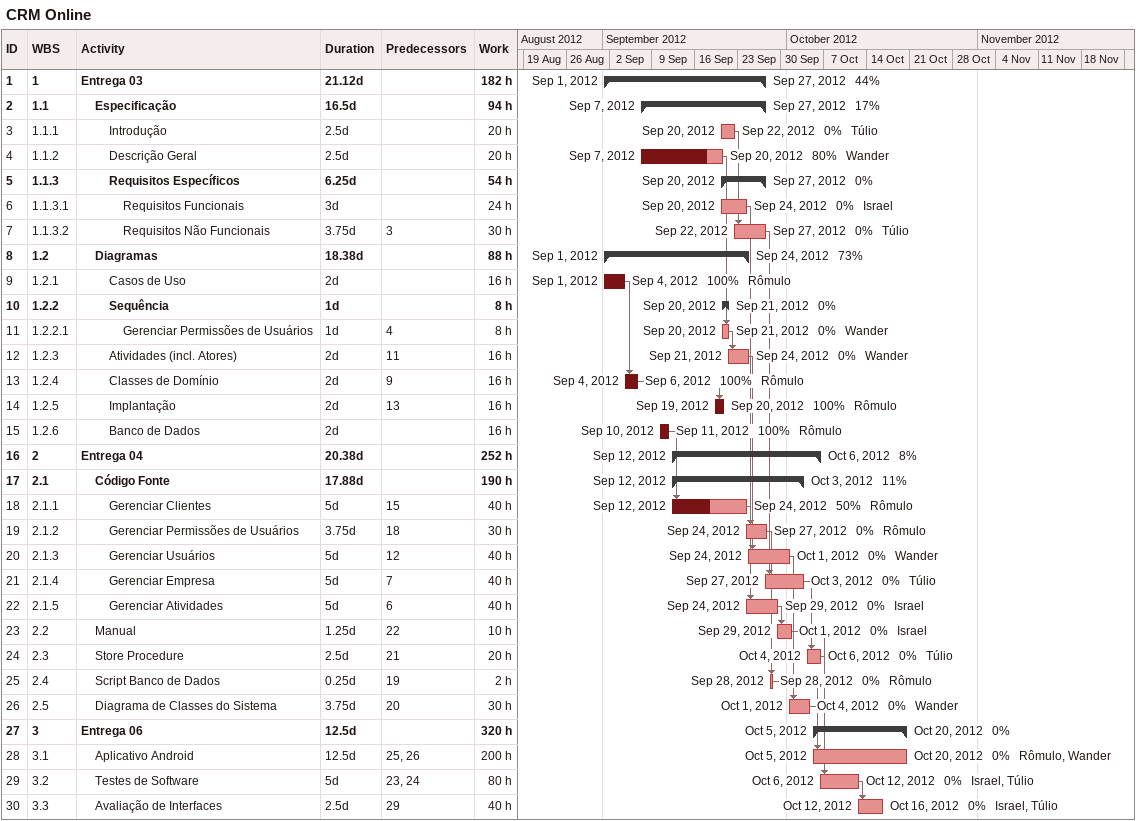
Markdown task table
CRM Online

| ID | WBS | Task | Duration | Start | Finish | Predecessors | Resources | % complete | Work (h) |
|---|---|---|---|---|---|---|---|---|---|
| 1 | 1 | **Entrega 03** | 21.12d | 2012-09-01 | 2012-09-27 |  |  | 44 | 182 |
| 2 | 1.1 | **Especificação** | 16.5d | 2012-09-07 | 2012-09-27 |  |  | 17 | 94 |
| 3 | 1.1.1 | Introdução | 2.5d | 2012-09-20 | 2012-09-22 |  | Túlio | 0 | 20 |
| 4 | 1.1.2 | Descrição Geral | 2.5d | 2012-09-07 | 2012-09-20 |  | Wander | 80 | 20 |
| 5 | 1.1.3 | **Requisitos Específicos** | 6.25d | 2012-09-20 | 2012-09-27 |  |  | 0 | 54 |
| 6 | 1.1.3.1 | Requisitos Funcionais | 3d | 2012-09-20 | 2012-09-24 |  | Israel | 0 | 24 |
| 7 | 1.1.3.2 | Requisitos Não Funcionais | 3.75d | 2012-09-22 | 2012-09-27 | 3 | Túlio | 0 | 30 |
| 8 | 1.2 | **Diagramas** | 18.38d | 2012-09-01 | 2012-09-24 |  |  | 73 | 88 |
| 9 | 1.2.1 | Casos de Uso | 2d | 2012-09-01 | 2012-09-04 |  | Rômulo | 100 | 16 |
| 10 | 1.2.2 | **Sequência** | 1d | 2012-09-20 | 2012-09-21 |  |  | 0 | 8 |
| 11 | 1.2.2.1 | Gerenciar Permissões de Usuários | 1d | 2012-09-20 | 2012-09-21 | 4 | Wander | 0 | 8 |
| 12 | 1.2.3 | Atividades (incl. Atores) | 2d | 2012-09-21 | 2012-09-24 | 11 | Wander | 0 | 16 |
| 13 | 1.2.4 | Classes de Domínio | 2d | 2012-09-04 | 2012-09-06 | 9 | Rômulo | 100 | 16 |
| 14 | 1.2.5 | Implantação | 2d | 2012-09-19 | 2012-09-20 | 13 | Rômulo | 100 | 16 |
| 15 | 1.2.6 | Banco de Dados | 2d | 2012-09-10 | 2012-09-11 |  | Rômulo | 100 | 16 |
| 16 | 2 | **Entrega 04** | 20.38d | 2012-09-12 | 2012-10-06 |  |  | 8 | 252 |
| 17 | 2.1 | **Código Fonte** | 17.88d | 2012-09-12 | 2012-10-03 |  |  | 11 | 190 |
| 18 | 2.1.1 | Gerenciar Clientes | 5d | 2012-09-12 | 2012-09-24 | 15 | Rômulo | 50 | 40 |
| 19 | 2.1.2 | Gerenciar Permissões de Usuários | 3.75d | 2012-09-24 | 2012-09-27 | 18 | Rômulo | 0 | 30 |
| 20 | 2.1.3 | Gerenciar Usuários | 5d | 2012-09-24 | 2012-10-01 | 12 | Wander | 0 | 40 |
| 21 | 2.1.4 | Gerenciar Empresa | 5d | 2012-09-27 | 2012-10-03 | 7 | Túlio | 0 | 40 |
| 22 | 2.1.5 | Gerenciar Atividades | 5d | 2012-09-24 | 2012-09-29 | 6 | Israel | 0 | 40 |
| 23 | 2.2 | Manual | 1.25d | 2012-09-29 | 2012-10-01 | 22 | Israel | 0 | 10 |
| 24 | 2.3 | Store Procedure | 2.5d | 2012-10-04 | 2012-10-06 | 21 | Túlio | 0 | 20 |
| 25 | 2.4 | Script Banco de Dados | 0.25d | 2012-09-28 | 2012-09-28 | 19 | Rômulo | 0 | 2 |
| 26 | 2.5 | Diagrama de Classes do Sistema | 3.75d | 2012-10-01 | 2012-10-04 | 20 | Wander | 0 | 30 |
| 27 | 3 | **Entrega 06** | 12.5d | 2012-10-05 | 2012-10-20 |  |  | 0 | 320 |
| 28 | 3.1 | Aplicativo Android | 12.5d | 2012-10-05 | 2012-10-20 | 25, 26 | Rômulo, Wander | 0 | 200 |
| 29 | 3.2 | Testes de Software | 5d | 2012-10-06 | 2012-10-12 | 23, 24 | Israel, Túlio | 0 | 80 |
| 30 | 3.3 | Avaliação de Interfaces | 2.5d | 2012-10-12 | 2012-10-16 | 29 | Israel, Túlio | 0 | 40 |
